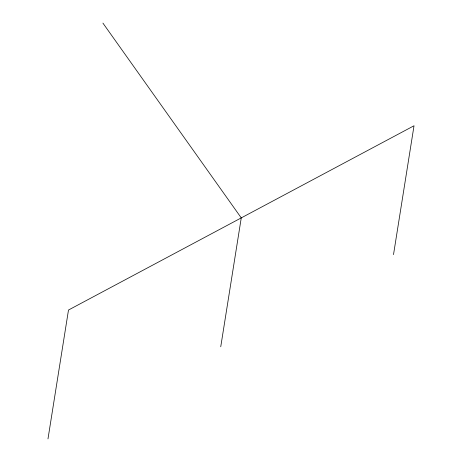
<?xml version="1.0" encoding="UTF-8"?>
<svg xmlns="http://www.w3.org/2000/svg" width="462" height="462" viewBox="0 0 462 462"><rect width="100%" height="100%" fill="white"/><g stroke="black" fill="none" stroke-linecap="round" stroke-linejoin="round"><path stroke-width="0.69" d="M47.979 438.9L68.492 310.025L414.021 125.756L393.508 254.631M220.744 346.766L241.256 217.891L102.91 23.1"/></g></svg>
